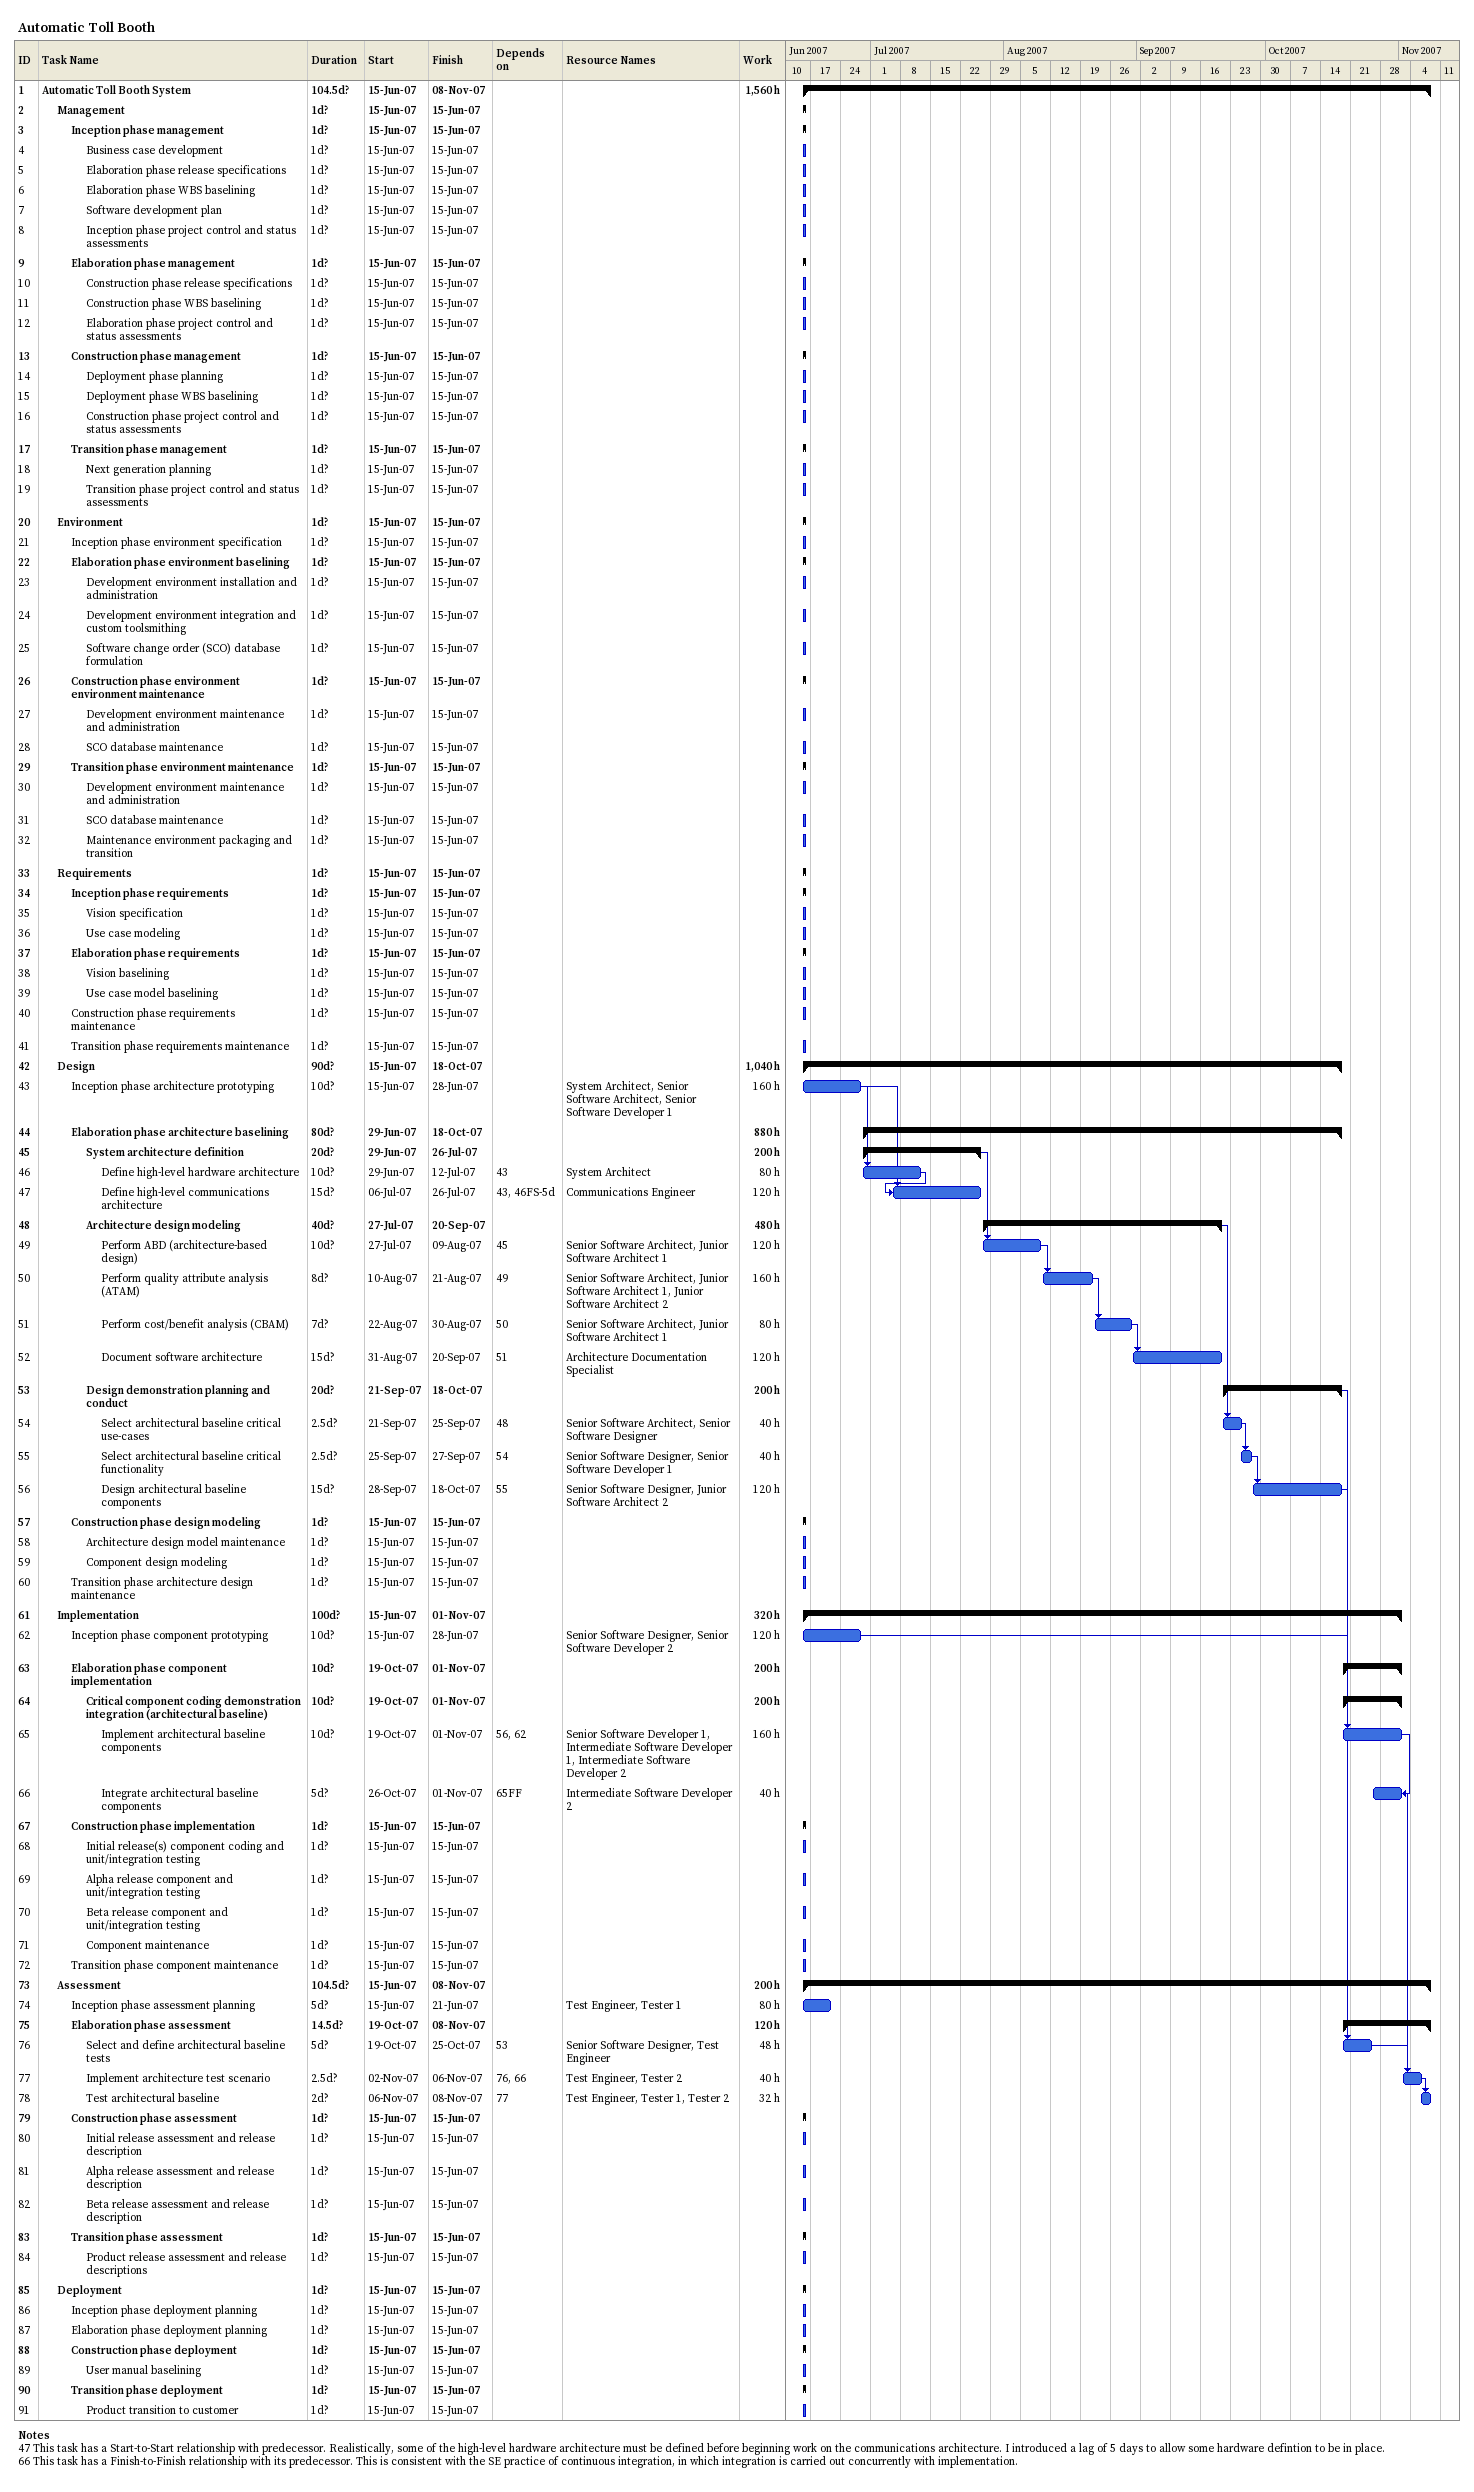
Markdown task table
Automatic Toll Booth

| ID | Level | Task | Duration | Start | Finish | Predecessors | Resources | Work (h) |
|---|---|---|---|---|---|---|---|---|
| 1 | 1 | **Automatic Toll Booth System** | 104.5d? | 2007-06-15 | 2007-11-08 |  |  | 1560 |
| 2 | 2 | **Management** | 1d? | 2007-06-15 | 2007-06-15 |  |  |  |
| 3 | 3 | **Inception phase management** | 1d? | 2007-06-15 | 2007-06-15 |  |  |  |
| 4 | 4 | Business case development | 1d? | 2007-06-15 | 2007-06-15 |  |  |  |
| 5 | 4 | Elaboration phase release specifications | 1d? | 2007-06-15 | 2007-06-15 |  |  |  |
| 6 | 4 | Elaboration phase WBS baselining | 1d? | 2007-06-15 | 2007-06-15 |  |  |  |
| 7 | 4 | Software development plan | 1d? | 2007-06-15 | 2007-06-15 |  |  |  |
| 8 | 4 | Inception phase project control and status assessments | 1d? | 2007-06-15 | 2007-06-15 |  |  |  |
| 9 | 3 | **Elaboration phase management** | 1d? | 2007-06-15 | 2007-06-15 |  |  |  |
| 10 | 4 | Construction phase release specifications | 1d? | 2007-06-15 | 2007-06-15 |  |  |  |
| 11 | 4 | Construction phase WBS baselining | 1d? | 2007-06-15 | 2007-06-15 |  |  |  |
| 12 | 4 | Elaboration phase project control and status assessments | 1d? | 2007-06-15 | 2007-06-15 |  |  |  |
| 13 | 3 | **Construction phase management** | 1d? | 2007-06-15 | 2007-06-15 |  |  |  |
| 14 | 4 | Deployment phase planning | 1d? | 2007-06-15 | 2007-06-15 |  |  |  |
| 15 | 4 | Deployment phase WBS baselining | 1d? | 2007-06-15 | 2007-06-15 |  |  |  |
| 16 | 4 | Construction phase project control and status assessments | 1d? | 2007-06-15 | 2007-06-15 |  |  |  |
| 17 | 3 | **Transition phase management** | 1d? | 2007-06-15 | 2007-06-15 |  |  |  |
| 18 | 4 | Next generation planning | 1d? | 2007-06-15 | 2007-06-15 |  |  |  |
| 19 | 4 | Transition phase project control and status assessments | 1d? | 2007-06-15 | 2007-06-15 |  |  |  |
| 20 | 2 | **Environment** | 1d? | 2007-06-15 | 2007-06-15 |  |  |  |
| 21 | 3 | Inception phase environment specification | 1d? | 2007-06-15 | 2007-06-15 |  |  |  |
| 22 | 3 | **Elaboration phase environment baselining** | 1d? | 2007-06-15 | 2007-06-15 |  |  |  |
| 23 | 4 | Development environment installation and administration | 1d? | 2007-06-15 | 2007-06-15 |  |  |  |
| 24 | 4 | Development environment integration and custom toolsmithing | 1d? | 2007-06-15 | 2007-06-15 |  |  |  |
| 25 | 4 | Software change order (SCO) database formulation | 1d? | 2007-06-15 | 2007-06-15 |  |  |  |
| 26 | 3 | **Construction phase environment environment maintenance** | 1d? | 2007-06-15 | 2007-06-15 |  |  |  |
| 27 | 4 | Development environment maintenance and administration | 1d? | 2007-06-15 | 2007-06-15 |  |  |  |
| 28 | 4 | SCO database maintenance | 1d? | 2007-06-15 | 2007-06-15 |  |  |  |
| 29 | 3 | **Transition phase environment maintenance** | 1d? | 2007-06-15 | 2007-06-15 |  |  |  |
| 30 | 4 | Development environment maintenance and administration | 1d? | 2007-06-15 | 2007-06-15 |  |  |  |
| 31 | 4 | SCO database maintenance | 1d? | 2007-06-15 | 2007-06-15 |  |  |  |
| 32 | 4 | Maintenance environment packaging and transition | 1d? | 2007-06-15 | 2007-06-15 |  |  |  |
| 33 | 2 | **Requirements** | 1d? | 2007-06-15 | 2007-06-15 |  |  |  |
| 34 | 3 | **Inception phase requirements** | 1d? | 2007-06-15 | 2007-06-15 |  |  |  |
| 35 | 4 | Vision specification | 1d? | 2007-06-15 | 2007-06-15 |  |  |  |
| 36 | 4 | Use case modeling | 1d? | 2007-06-15 | 2007-06-15 |  |  |  |
| 37 | 3 | **Elaboration phase requirements** | 1d? | 2007-06-15 | 2007-06-15 |  |  |  |
| 38 | 4 | Vision baselining | 1d? | 2007-06-15 | 2007-06-15 |  |  |  |
| 39 | 4 | Use case model baselining | 1d? | 2007-06-15 | 2007-06-15 |  |  |  |
| 40 | 3 | Construction phase requirements maintenance | 1d? | 2007-06-15 | 2007-06-15 |  |  |  |
| 41 | 3 | Transition phase requirements maintenance | 1d? | 2007-06-15 | 2007-06-15 |  |  |  |
| 42 | 2 | **Design** | 90d? | 2007-06-15 | 2007-10-18 |  |  | 1040 |
| 43 | 3 | Inception phase architecture prototyping | 10d? | 2007-06-15 | 2007-06-28 |  | System Architect, Senior Software Architect, Senior Software Developer 1 | 160 |
| 44 | 3 | **Elaboration phase architecture baselining** | 80d? | 2007-06-29 | 2007-10-18 |  |  | 880 |
| 45 | 4 | **System architecture definition** | 20d? | 2007-06-29 | 2007-07-26 |  |  | 200 |
| 46 | 5 | Define high-level hardware architecture | 10d? | 2007-06-29 | 2007-07-12 | 43 | System Architect | 80 |
| 47 | 5 | Define high-level communications architecture | 15d? | 2007-07-06 | 2007-07-26 | 43, 46FS-5d | Communications Engineer | 120 |
| 48 | 4 | **Architecture design modeling** | 40d? | 2007-07-27 | 2007-09-20 |  |  | 480 |
| 49 | 5 | Perform ABD (architecture-based design) | 10d? | 2007-07-27 | 2007-08-09 | 45 | Senior Software Architect, Junior Software Architect 1 | 120 |
| 50 | 5 | Perform quality attribute analysis (ATAM) | 8d? | 2007-08-10 | 2007-08-21 | 49 | Senior Software Architect, Junior Software Architect 1, Junior Software Architect 2 | 160 |
| 51 | 5 | Perform cost/benefit analysis (CBAM) | 7d? | 2007-08-22 | 2007-08-30 | 50 | Senior Software Architect, Junior Software Architect 1 | 80 |
| 52 | 5 | Document software architecture | 15d? | 2007-08-31 | 2007-09-20 | 51 | Architecture Documentation Specialist | 120 |
| 53 | 4 | **Design demonstration planning and conduct** | 20d? | 2007-09-21 | 2007-10-18 |  |  | 200 |
| 54 | 5 | Select architectural baseline critical use-cases | 2.5d? | 2007-09-21 | 2007-09-25 | 48 | Senior Software Architect, Senior Software Designer | 40 |
| 55 | 5 | Select architectural baseline critical functionality | 2.5d? | 2007-09-25 | 2007-09-27 | 54 | Senior Software Designer, Senior Software Developer 1 | 40 |
| 56 | 5 | Design architectural baseline components | 15d? | 2007-09-28 | 2007-10-18 | 55 | Senior Software Designer, Junior Software Architect 2 | 120 |
| 57 | 3 | **Construction phase design modeling** | 1d? | 2007-06-15 | 2007-06-15 |  |  |  |
| 58 | 4 | Architecture design model maintenance | 1d? | 2007-06-15 | 2007-06-15 |  |  |  |
| 59 | 4 | Component design modeling | 1d? | 2007-06-15 | 2007-06-15 |  |  |  |
| 60 | 3 | Transition phase architecture design maintenance | 1d? | 2007-06-15 | 2007-06-15 |  |  |  |
| 61 | 2 | **Implementation** | 100d? | 2007-06-15 | 2007-11-01 |  |  | 320 |
| 62 | 3 | Inception phase component prototyping | 10d? | 2007-06-15 | 2007-06-28 |  | Senior Software Designer, Senior Software Developer 2 | 120 |
| 63 | 3 | **Elaboration phase component implementation** | 10d? | 2007-10-19 | 2007-11-01 |  |  | 200 |
| 64 | 4 | **Critical component coding demonstration integration (architectural baseline)** | 10d? | 2007-10-19 | 2007-11-01 |  |  | 200 |
| 65 | 5 | Implement architectural baseline components | 10d? | 2007-10-19 | 2007-11-01 | 56, 62 | Senior Software Developer 1, Intermediate Software Developer 1, Intermediate Software Developer 2 | 160 |
| 66 | 5 | Integrate architectural baseline components | 5d? | 2007-10-26 | 2007-11-01 | 65FF | Intermediate Software Developer 2 | 40 |
| 67 | 3 | **Construction phase implementation** | 1d? | 2007-06-15 | 2007-06-15 |  |  |  |
| 68 | 4 | Initial release(s) component coding and unit/integration testing | 1d? | 2007-06-15 | 2007-06-15 |  |  |  |
| 69 | 4 | Alpha release component and unit/integration testing | 1d? | 2007-06-15 | 2007-06-15 |  |  |  |
| 70 | 4 | Beta release component and unit/integration testing | 1d? | 2007-06-15 | 2007-06-15 |  |  |  |
| 71 | 4 | Component maintenance | 1d? | 2007-06-15 | 2007-06-15 |  |  |  |
| 72 | 3 | Transition phase component maintenance | 1d? | 2007-06-15 | 2007-06-15 |  |  |  |
| 73 | 2 | **Assessment** | 104.5d? | 2007-06-15 | 2007-11-08 |  |  | 200 |
| 74 | 3 | Inception phase assessment planning | 5d? | 2007-06-15 | 2007-06-21 |  | Test Engineer, Tester 1 | 80 |
| 75 | 3 | **Elaboration phase assessment** | 14.5d? | 2007-10-19 | 2007-11-08 |  |  | 120 |
| 76 | 4 | Select and define architectural baseline tests | 5d? | 2007-10-19 | 2007-10-25 | 53 | Senior Software Designer, Test Engineer | 48 |
| 77 | 4 | Implement architecture test scenario | 2.5d? | 2007-11-02 | 2007-11-06 | 76, 66 | Test Engineer, Tester 2 | 40 |
| 78 | 4 | Test architectural baseline | 2d? | 2007-11-06 | 2007-11-08 | 77 | Test Engineer, Tester 1, Tester 2 | 32 |
| 79 | 3 | **Construction phase assessment** | 1d? | 2007-06-15 | 2007-06-15 |  |  |  |
| 80 | 4 | Initial release assessment and release description | 1d? | 2007-06-15 | 2007-06-15 |  |  |  |
| 81 | 4 | Alpha release assessment and release description | 1d? | 2007-06-15 | 2007-06-15 |  |  |  |
| 82 | 4 | Beta release assessment and release description | 1d? | 2007-06-15 | 2007-06-15 |  |  |  |
| 83 | 3 | **Transition phase assessment** | 1d? | 2007-06-15 | 2007-06-15 |  |  |  |
| 84 | 4 | Product release assessment and release descriptions | 1d? | 2007-06-15 | 2007-06-15 |  |  |  |
| 85 | 2 | **Deployment** | 1d? | 2007-06-15 | 2007-06-15 |  |  |  |
| 86 | 3 | Inception phase deployment planning | 1d? | 2007-06-15 | 2007-06-15 |  |  |  |
| 87 | 3 | Elaboration phase deployment planning | 1d? | 2007-06-15 | 2007-06-15 |  |  |  |
| 88 | 3 | **Construction phase deployment** | 1d? | 2007-06-15 | 2007-06-15 |  |  |  |
| 89 | 4 | User manual baselining | 1d? | 2007-06-15 | 2007-06-15 |  |  |  |
| 90 | 3 | **Transition phase deployment** | 1d? | 2007-06-15 | 2007-06-15 |  |  |  |
| 91 | 4 | Product transition to customer | 1d? | 2007-06-15 | 2007-06-15 |  |  |  |

Notes
- 47: This task has a Start-to-Start relationship with predecessor. Realistically, some of the high-level hardware architecture must be defined before beginning work on the communications architecture. I introduced a lag of 5 days to allow some hardware defintion to be in place.
- 66: This task has a Finish-to-Finish relationship with its predecessor. This is consistent with the SE practice of continuous integration, in which integration is carried out concurrently with implementation.
